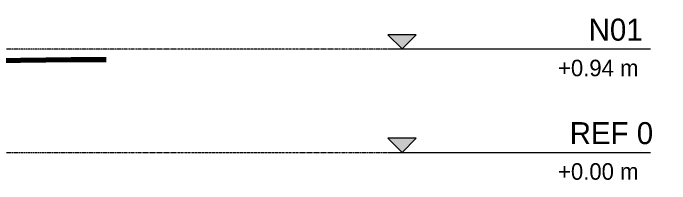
# Model space of a CAD drawing. Header units: centimetres. Extents: x -6747 to 14796, y -285 to 1548.
# Drawn here: x 5431 to 6028, y -29 to 126 of the extents above; entities that cross this region are included whole.
import ezdxf

# ---------------------------------------------------------------- set-up
doc = ezdxf.new("R2010")
doc.units = ezdxf.units.CM
doc.linetypes.add('Centre', pattern=[3.175, 0.635, -0.475, 1.59, -0.475])
doc.layers.add('A-FLOR-LEVL', color=7, linetype='Continuous', lineweight=9)
doc.layers.add('C-TOPO', color=7, linetype='Continuous', lineweight=9)
doc.styles.add('Century Gothic', font='GOTHIC.TTF', dxfattribs={"height": 20})
doc.styles.add('Century Gothic_1', font='GOTHIC.TTF', dxfattribs={"height": 15})

# ---------------------------------------------------------------- blocks, each defined once
blk = doc.blocks.new('PQ_RVR_ARQ-01_ZZ_ZZ_MO_T_A_rvt-2-Elevación Eje 15')
at = {"layer": 'C-TOPO', "color": 254, "lineweight": 70, "true_color": 0xdadada}
for p, q in [((-1183.02, 83.54), (-1113.75, 84.29)), ((-1113.75, 84.29), (-1081.87, 84.23))]:
    blk.add_line(p, q, dxfattribs=at)
at = {"layer": 'C-TOPO', "color": 254, "true_color": 0xdadada}
for p, q in [((-1183.02, 83.54), (-1113.75, 84.29)), ((-1113.75, 84.29), (-1081.87, 84.23))]:
    blk.add_line(p, q, dxfattribs=at)
blk = doc.blocks.new('Level - Con_Triangulo-1145637-Elevación Eje 15')
at = {"layer": 'A-FLOR-LEVL', "true_color": 0xe2e2e2}
blk.add_hatch(color=254, dxfattribs=at).paths.add_polyline_path([(-6457.13, 12.86), (-6444.27, 0), (-6431.4, 12.86)])
at = {"layer": 'A-FLOR-LEVL', "color": 253, "true_color": 0xaaaaaa}
for p, q in [((-6457.13, 12.86), (-6431.4, 12.86)), ((-6444.27, 0), (-6457.13, 12.86)), ((-6431.4, 12.86), (-6444.27, 0)), ((-6431.4, 0), (-6669.85, 0))]:
    blk.add_line(p, q, dxfattribs=at)

msp = doc.modelspace()

# ---------------------------------------------------------------- linework, layer by layer
at = {"layer": 'A-FLOR-LEVL', "color": 253, "linetype": 'Centre', "true_color": 0xaaaaaa}
for p, q in [((166.13, 94), (5771.451, 94)), ((166.13, 0), (5771.451, 0))]:
    msp.add_line(p, q, dxfattribs=at)

# ---------------------------------------------------------------- block references
at = {"lineweight": 5}
msp.add_blockref('PQ_RVR_ARQ-01_ZZ_ZZ_MO_T_A_rvt-2-Elevación Eje 15', (6597.534, 0), dxfattribs=at)
at = {"layer": 'A-FLOR-LEVL', "color": 253, "true_color": 0xaaaaaa, "extrusion": (0, 0, -1)}
for p in [(659.953, 94), (659.953, 0)]:
    msp.add_blockref('Level - Con_Triangulo-1145637-Elevación Eje 15', p, dxfattribs=at)

# ---------------------------------------------------------------- texts
at = {"layer": 'A-FLOR-LEVL', "color": 9, "true_color": 0xb7b7b7, "char_height": 15, "width": 97.80587, "attachment_point": 1, "style": 'Century Gothic_1', "bg_fill": 3, "box_fill_scale": 1.25, "bg_fill_color": 256, "bg_fill_true_color": 13158600, "bg_fill_transparency": 0}
for s, insert in [('+0.94 m', (5926.009, 84.156)), ('+0.00 m', (5926.009, -9.844))]:
    msp.add_mtext(s, dxfattribs=dict(at, insert=insert))

# ---------------------------------------------------------------- next in the draw order: texts
at = {"layer": 'A-FLOR-LEVL', "color": 9, "true_color": 0xb7b7b7, "char_height": 20, "attachment_point": 1, "style": 'Century Gothic', "bg_fill": 3, "box_fill_scale": 1.25, "bg_fill_color": 256, "bg_fill_true_color": 13158600, "bg_fill_transparency": 0}
for s, insert, width in [('N01', (5953.809, 121.468), 64.135), ('REF 0', (5936.609, 27.468), 84.97887)]:
    msp.add_mtext(s, dxfattribs=dict(at, insert=insert, width=width))

doc.saveas('drawing.dxf')
